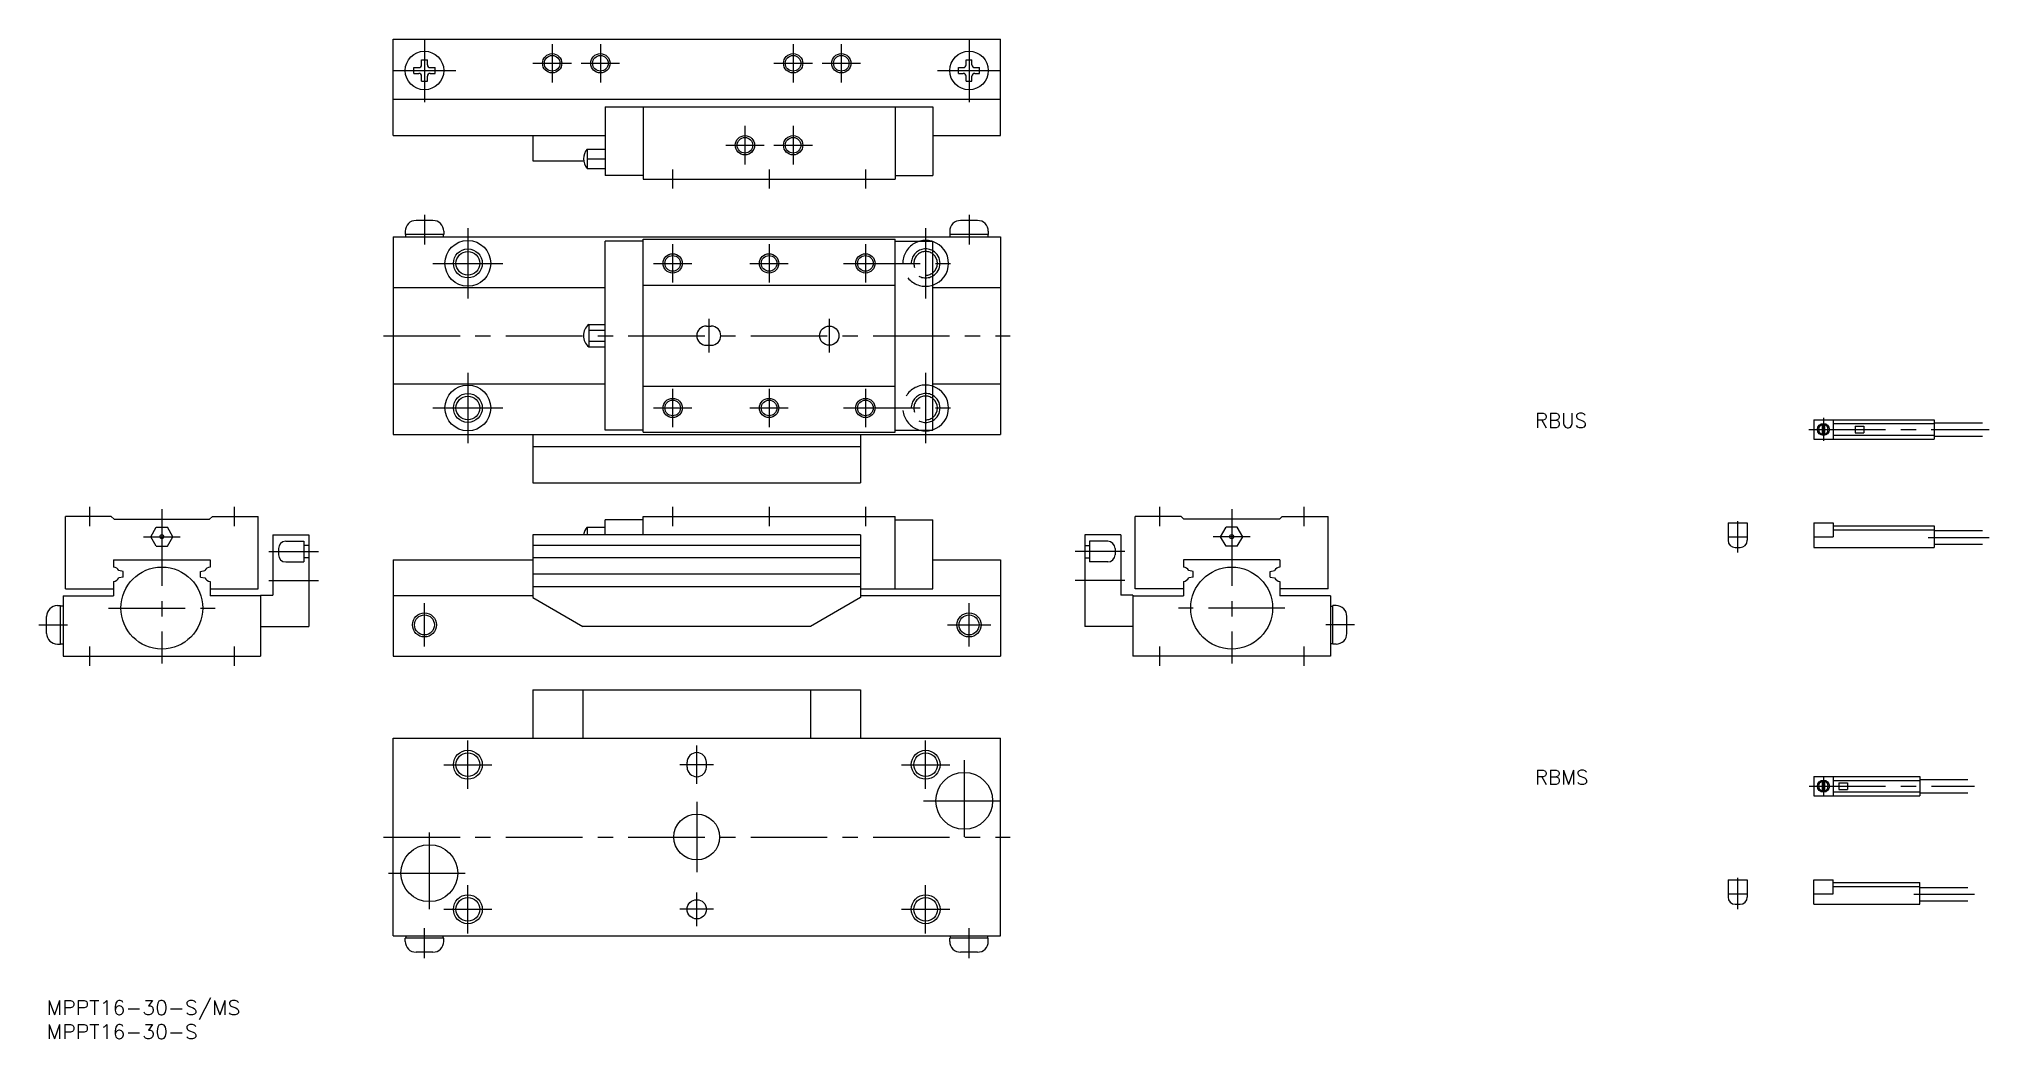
# Model space of a CAD drawing. Extents: x -2 to 403, y -8 to 199.
import ezdxf

# ---------------------------------------------------------------- set-up
doc = ezdxf.new("R2010")
doc.units = 0
doc.header["$LTSCALE"] = 0.5
doc.linetypes.add('CENTER', pattern=[50.8, 31.75, -6.35, 6.35, -6.35])
doc.linetypes.add('DASHED', pattern=[19.05, 12.7, -6.35])
for name, color, linetype in [('MSM_CENTER', 1, 'CENTER'), ('MSM_CONTINUOUS', 7, 'CONTINUOUS'), ('MSM_DASHED', 4, 'DASHED'), ('MSM_NARROW', 5, 'CONTINUOUS'), ('MSM_PART_NUMBER', 7, 'CONTINUOUS')]:
    doc.layers.add(name, color=color, linetype=linetype)
doc.styles.get("Standard").update_dxf_attribs({"font": 'txt.shx', "height": 3, "bigfont": 'bigfont.shx'})

# ---------------------------------------------------------------- blocks, each defined once
blk = doc.blocks.new('*U3')
at = {"layer": 'MSM_PART_NUMBER', "width": 1.042}
blk.add_text('MPPT16-30-S/MS', height=3, dxfattribs=at).set_placement((0, -3))
blk = doc.blocks.new('*U4')
at = {"layer": 'MSM_PART_NUMBER', "width": 1.042}
blk.add_text('MPPT16-30-S', height=3, dxfattribs=at).set_placement((0, -8))
blk = doc.blocks.new('*U6')
at = {"layer": 'MSM_PART_NUMBER'}
blk.add_text('RBMS', height=3, dxfattribs=at).set_placement((308.848708, 44.797723))
blk = doc.blocks.new('*U7')
at = {"layer": 'MSM_PART_NUMBER'}
blk.add_text('RBUS', height=3, dxfattribs=at).set_placement((308.848708, 118.804394))

msp = doc.modelspace()

# ---------------------------------------------------------------- linework, layer by layer
at = {"layer": 'MSM_CENTER'}
for p, q in [((78.4, 199.44), (78.4, 186.36)), ((104.9, 198.4), (104.9, 190.4)), ((114.9, 198.4), (114.9, 190.4)), ((154.9, 198.4), (154.9, 190.4)), ((164.9, 198.4), (164.9, 190.4)), ((191.4, 199.44), (191.4, 186.36)), ((100.9, 194.4), (108.9, 194.4)), ((110.9, 194.4), (118.9, 194.4)), ((150.9, 194.4), (158.9, 194.4)), ((160.9, 194.4), (168.9, 194.4)), ((71.86, 192.9), (84.94, 192.9)), ((184.86, 192.9), (197.94, 192.9)), ((144.9, 181.4), (144.9, 173.4)), ((154.9, 181.4), (154.9, 173.4)), ((140.9, 177.4), (148.9, 177.4)), ((150.9, 177.4), (158.9, 177.4)), ((129.9, 172.4), (129.9, 168.4)), ((149.9, 172.4), (149.9, 168.4)), ((169.9, 172.4), (169.9, 168.4)), ((78.4, 163), (78.4, 156.79)), ((78.4, 163), (78.4, 156.79)), ((191.4, 163), (191.4, 156.79)), ((191.4, 163), (191.4, 156.79)), ((87.4, 160.19), (87.4, 145.61)), ((182.4, 160.19), (182.4, 145.61)), ((129.9, 156.9), (129.9, 148.9)), ((149.9, 156.9), (149.9, 148.9)), ((169.9, 156.9), (169.9, 148.9)), ((80.11, 152.9), (94.69, 152.9)), ((125.9, 152.9), (133.9, 152.9)), ((145.9, 152.9), (153.9, 152.9)), ((165.36, 152.9), (189.69, 152.9)), ((69.9, 137.9), (199.9, 137.9)), ((137.4, 141.4), (137.4, 134.4)), ((162.4, 141.4), (162.4, 134.4)), ((87.4, 130.19), (87.4, 115.61)), ((182.4, 130.19), (182.4, 115.61)), ((129.9, 126.9), (129.9, 118.9)), ((149.9, 126.9), (149.9, 118.9)), ((169.9, 126.9), (169.9, 118.9)), ((80.11, 122.9), (94.69, 122.9)), ((125.9, 122.9), (133.9, 122.9)), ((145.9, 122.9), (153.9, 122.9)), ((165.36, 122.9), (189.69, 122.9)), ((365.68, 118.45), (403.05, 118.45)), ((368.68, 120.85), (368.68, 116.05)), ((8.9, 102.4), (8.9, 98.4)), ((23.9, 101.9), (23.9, 69.9)), ((38.9, 102.4), (38.9, 98.4)), ((129.9, 102.4), (129.9, 98.4)), ((149.9, 102.4), (149.9, 98.4)), ((169.9, 102.4), (169.9, 98.4)), ((230.9, 102.4), (230.9, 98.4)), ((245.9, 101.9), (245.9, 69.9)), ((260.9, 102.4), (260.9, 98.4)), ((350.89, 99.45), (350.89, 92.95)), ((20.09, 96.2), (27.71, 96.2)), ((46.1, 93.1), (56.4, 93.1)), ((223.7, 93.1), (213.4, 93.1)), ((249.71, 96.2), (242.09, 96.2)), ((390.45, 96.05), (403.05, 96.05)), ((46.1, 87.1), (56.4, 87.1)), ((223.7, 87.1), (213.4, 87.1)), ((12.86, 81.4), (34.94, 81.4)), ((78.4, 73.4), (78.4, 82.4)), ((191.4, 73.4), (191.4, 82.4)), ((256.94, 81.4), (234.86, 81.4)), ((-1.59, 77.9), (4.36, 77.9)), ((186.9, 77.9), (195.9, 77.9)), ((271.39, 77.9), (265.44, 77.9)), ((8.9, 73.4), (8.9, 69.4)), ((38.9, 73.4), (38.9, 69.4)), ((230.9, 73.4), (230.9, 69.4)), ((260.9, 73.4), (260.9, 69.4)), ((87.4, 43.9), (87.4, 53.9)), ((134.9, 44.9), (134.9, 52.9)), ((182.4, 43.9), (182.4, 53.9)), ((82.4, 48.9), (92.4, 48.9)), ((138.4, 48.9), (131.4, 48.9)), ((177.4, 48.9), (187.4, 48.9)), ((190.4, 49.84), (190.4, 32.96)), ((368.68, 46.44), (368.68, 42.44)), ((134.9, 41.19), (134.9, 26.61)), ((181.96, 41.4), (198.84, 41.4)), ((365.71, 44.44), (400.05, 44.44)), ((69.9, 33.9), (199.9, 33.9)), ((79.4, 34.84), (79.4, 17.96)), ((70.96, 26.4), (87.84, 26.4)), ((350.89, 25.44), (350.89, 18.94)), ((87.4, 13.9), (87.4, 23.9)), ((134.9, 15.4), (134.9, 22.4)), ((182.4, 13.9), (182.4, 23.9)), ((387.45, 22.04), (400.05, 22.04)), ((82.4, 18.9), (92.4, 18.9)), ((138.4, 18.9), (131.4, 18.9)), ((177.4, 18.9), (187.4, 18.9)), ((78.4, 8.8), (78.4, 15.01)), ((191.4, 8.8), (191.4, 15.01))]:
    msp.add_line(p, q, dxfattribs=at)
at = {"layer": 'MSM_CONTINUOUS'}
for p, q in [((71.9, 179.4), (71.9, 199.4)), ((71.9, 199.4), (197.9, 199.4)), ((197.9, 179.4), (197.9, 199.4)), ((77.8, 195.1), (79, 195.1)), ((77.8, 194.1), (77.8, 195.1)), ((79, 194.1), (79, 195.1)), ((190.8, 195.1), (192, 195.1)), ((190.8, 194.1), (190.8, 195.1)), ((192, 194.1), (192, 195.1)), ((76.2, 192.3), (76.2, 193.5)), ((76.2, 193.5), (77.2, 193.5)), ((76.2, 192.3), (77.2, 192.3)), ((77.8, 190.7), (77.8, 191.7)), ((77.8, 190.7), (79, 190.7)), ((79, 190.7), (79, 191.7)), ((79.6, 193.5), (80.6, 193.5)), ((79.6, 192.3), (80.6, 192.3)), ((80.6, 192.3), (80.6, 193.5)), ((189.2, 192.3), (189.2, 193.5)), ((189.2, 193.5), (190.2, 193.5)), ((189.2, 192.3), (190.2, 192.3)), ((190.8, 190.7), (190.8, 191.7)), ((190.8, 190.7), (192, 190.7)), ((192, 190.7), (192, 191.7)), ((192.6, 193.5), (193.6, 193.5)), ((192.6, 192.3), (193.6, 192.3)), ((193.6, 192.3), (193.6, 193.5)), ((197.9, 186.9), (71.9, 186.9)), ((115.9, 185.4), (115.9, 171.1)), ((115.9, 185.4), (183.9, 185.4)), ((123.75, 185.4), (123.75, 170.4)), ((176.05, 185.4), (176.05, 170.4)), ((183.9, 185.4), (183.9, 171.1)), ((71.9, 179.4), (115.9, 179.4)), ((100.9, 179.4), (100.9, 174.2)), ((183.9, 179.4), (197.9, 179.4)), ((100.9, 174.2), (111.43, 174.2)), ((112.16, 176.6), (115.9, 176.6)), ((112.16, 176.6), (112.16, 172.6)), ((112.16, 174.6), (115.9, 174.6)), ((112.16, 172.6), (115.9, 172.6)), ((123.75, 171.1), (115.9, 171.1)), ((123.75, 170.4), (176.05, 170.4)), ((176.05, 171.1), (183.9, 171.1)), ((71.9, 158.4), (71.9, 117.4)), ((71.9, 158.4), (197.9, 158.4)), ((74.4, 159.55), (74.4, 158.9)), ((82.4, 158.9), (74.4, 158.9)), ((74.5, 158.4), (74.5, 158.9)), ((80.15, 161.8), (76.65, 161.8)), ((82.3, 158.9), (82.3, 158.4)), ((82.4, 159.55), (82.4, 158.9)), ((123.75, 117.9), (123.75, 157.9)), ((123.75, 157.9), (176.05, 157.9)), ((176.05, 117.9), (176.05, 157.9)), ((187.4, 159.55), (187.4, 158.9)), ((195.4, 158.9), (187.4, 158.9)), ((187.5, 158.4), (187.5, 158.9)), ((193.15, 161.8), (189.65, 161.8)), ((195.3, 158.9), (195.3, 158.4)), ((195.4, 159.55), (195.4, 158.9)), ((197.9, 158.4), (197.9, 117.4)), ((123.75, 157.5), (115.9, 157.5)), ((115.9, 118.3), (115.9, 157.5)), ((176.05, 157.5), (183.9, 157.5)), ((183.9, 118.3), (183.9, 157.5)), ((71.9, 147.9), (115.9, 147.9)), ((123.75, 148.4), (176.05, 148.4)), ((183.9, 147.9), (197.9, 147.9)), ((112.49, 140.21), (112.49, 135.59)), ((112.49, 140.21), (115.9, 140.21)), ((112.49, 139.05), (115.9, 139.05)), ((136.9, 139.9), (137.9, 139.9)), ((112.49, 136.75), (115.9, 136.75)), ((112.49, 135.59), (115.9, 135.59)), ((136.9, 135.9), (137.9, 135.9)), ((71.9, 127.9), (115.9, 127.9)), ((123.75, 127.4), (176.05, 127.4)), ((183.9, 127.9), (197.9, 127.9)), ((71.9, 117.4), (197.9, 117.4)), ((100.9, 117.4), (100.9, 107.4)), ((123.75, 118.3), (115.9, 118.3)), ((123.75, 117.9), (176.05, 117.9)), ((168.9, 117.4), (168.9, 107.4)), ((176.05, 118.3), (183.9, 118.3)), ((366.68, 120.45), (366.68, 116.45)), ((366.68, 120.45), (391.68, 120.45)), ((368.43, 119.68), (368.43, 117.23)), ((368.93, 119.68), (368.93, 117.23)), ((370.68, 120.45), (370.68, 116.45)), ((370.68, 119.65), (391.68, 119.65)), ((375.28, 119.15), (375.28, 117.75)), ((375.28, 119.15), (377.08, 119.15)), ((375.28, 117.75), (377.08, 117.75)), ((377.08, 119.15), (377.08, 117.75)), ((391.68, 120.45), (391.68, 116.45)), ((391.68, 119.85), (401.68, 119.85)), ((100.9, 114.9), (168.9, 114.9)), ((146.65, 117.3), (146.65, 117.27)), ((366.68, 116.45), (391.68, 116.45)), ((370.68, 117.25), (391.68, 117.25)), ((391.68, 117.05), (401.68, 117.05)), ((100.9, 107.4), (168.9, 107.4)), ((3.9, 85.4), (3.9, 100.4)), ((13.4, 100.4), (3.9, 100.4)), ((13.4, 100.4), (14, 99.8)), ((14, 99.8), (33.8, 99.8)), ((21.59, 96.2), (22.75, 98.2)), ((22.75, 98.2), (25.05, 98.2)), ((26.21, 96.2), (25.05, 98.2)), ((34.4, 100.4), (33.8, 99.8)), ((34.4, 100.4), (43.9, 100.4)), ((43.9, 85.4), (43.9, 100.4)), ((112.16, 98.2), (112.16, 96.6)), ((112.16, 98.2), (115.9, 98.2)), ((115.9, 96.6), (115.9, 99.7)), ((123.75, 99.7), (115.9, 99.7)), ((123.75, 96.6), (123.75, 100.4)), ((123.75, 100.4), (176.05, 100.4)), ((176.05, 85.4), (176.05, 100.4)), ((176.05, 99.7), (183.9, 99.7)), ((183.9, 85.4), (183.9, 99.7)), ((225.9, 85.4), (225.9, 100.4)), ((235.4, 100.4), (225.9, 100.4)), ((235.4, 100.4), (236, 99.8)), ((255.8, 99.8), (236, 99.8)), ((243.59, 96.2), (244.75, 98.2)), ((247.05, 98.2), (244.75, 98.2)), ((248.21, 96.2), (247.05, 98.2)), ((256.4, 100.4), (255.8, 99.8)), ((256.4, 100.4), (265.9, 100.4)), ((265.9, 85.4), (265.9, 100.4)), ((348.89, 99.05), (348.89, 95.45)), ((348.89, 99.05), (352.89, 99.05)), ((352.89, 99.05), (352.89, 95.45)), ((366.68, 99.05), (366.68, 93.95)), ((366.68, 99.05), (370.68, 99.05)), ((370.68, 99.05), (370.68, 96.15)), ((370.68, 98.45), (391.68, 98.45)), ((370.68, 97.65), (391.68, 97.65)), ((391.68, 98.45), (391.68, 93.95)), ((391.68, 97.45), (401.68, 97.45)), ((22.75, 94.2), (21.59, 96.2)), ((22.75, 94.2), (25.05, 94.2)), ((25.05, 94.2), (26.21, 96.2)), ((46.9, 96.6), (46.9, 84.1)), ((46.9, 96.6), (54.4, 96.6)), ((48.1, 93.75), (48.1, 92.45)), ((49.6, 95.25), (53.4, 95.25)), ((53.4, 95.25), (53.4, 90.95)), ((54.4, 94.4), (53.4, 94.4)), ((54.4, 96.6), (54.4, 77.6)), ((100.9, 96.6), (100.9, 83.6)), ((168.9, 96.6), (100.9, 96.6)), ((168.9, 94.4), (100.9, 94.4)), ((168.9, 96.6), (168.9, 83.6)), ((222.9, 96.6), (215.4, 96.6)), ((215.4, 96.6), (215.4, 77.6)), ((215.4, 94.4), (216.4, 94.4)), ((220.2, 95.25), (216.4, 95.25)), ((216.4, 95.25), (216.4, 90.95)), ((221.7, 93.75), (221.7, 92.45)), ((222.9, 96.6), (222.9, 84.1)), ((244.75, 94.2), (243.59, 96.2)), ((247.05, 94.2), (244.75, 94.2)), ((247.05, 94.2), (248.21, 96.2)), ((348.89, 96.15), (352.89, 96.15)), ((350.39, 93.95), (351.39, 93.95)), ((366.68, 96.15), (370.68, 96.15)), ((366.68, 93.95), (391.68, 93.95)), ((391.68, 94.65), (401.68, 94.65)), ((13.9, 91.4), (13.9, 89.89)), ((13.9, 91.4), (33.9, 91.4)), ((15.9, 89), (14.99, 89.16)), ((31.9, 89), (32.81, 89.16)), ((33.9, 91.4), (33.9, 89.89)), ((49.6, 90.95), (53.4, 90.95)), ((54.4, 91.8), (53.4, 91.8)), ((71.9, 91.4), (100.9, 91.4)), ((71.9, 91.4), (71.9, 71.4)), ((168.9, 91.8), (100.9, 91.8)), ((183.9, 91.4), (197.9, 91.4)), ((197.9, 91.4), (197.9, 71.4)), ((215.4, 91.8), (216.4, 91.8)), ((220.2, 90.95), (216.4, 90.95)), ((235.9, 91.4), (235.9, 89.89)), ((255.9, 91.4), (235.9, 91.4)), ((237.9, 89), (236.99, 89.16)), ((253.9, 89), (254.81, 89.16)), ((255.9, 91.4), (255.9, 89.89)), ((3.9, 85.4), (13.9, 85.4)), ((13.9, 86.91), (13.9, 83.9)), ((15.9, 87.8), (14.99, 87.64)), ((15.9, 87.8), (15.9, 89)), ((31.9, 87.8), (31.9, 89)), ((31.9, 87.8), (32.81, 87.64)), ((33.9, 86.91), (33.9, 83.9)), ((33.9, 85.4), (43.9, 85.4)), ((168.9, 88.4), (100.9, 88.4)), ((168.9, 85.8), (100.9, 85.8)), ((168.9, 85.4), (183.9, 85.4)), ((235.9, 85.4), (225.9, 85.4)), ((235.9, 86.91), (235.9, 83.9)), ((237.9, 87.8), (236.99, 87.64)), ((237.9, 87.8), (237.9, 89)), ((253.9, 87.8), (253.9, 89)), ((253.9, 87.8), (254.81, 87.64)), ((255.9, 86.91), (255.9, 83.9)), ((265.9, 85.4), (255.9, 85.4)), ((2.25, 81.9), (2.9, 81.9)), ((2.9, 73.9), (2.9, 81.9)), ((3.4, 81.8), (2.9, 81.8)), ((3.4, 83.9), (13.9, 83.9)), ((3.4, 83.9), (3.4, 71.4)), ((44.4, 83.9), (33.9, 83.9)), ((44.4, 84.1), (46.9, 84.1)), ((44.4, 84.1), (44.4, 71.4)), ((100.9, 83.9), (71.9, 83.9)), ((100.9, 83.6), (111.29, 77.6)), ((168.9, 83.6), (158.51, 77.6)), ((197.9, 83.9), (168.9, 83.9)), ((225.4, 84.1), (222.9, 84.1)), ((225.4, 84.1), (225.4, 71.4)), ((225.4, 83.9), (235.9, 83.9)), ((266.4, 83.9), (255.9, 83.9)), ((266.4, 83.9), (266.4, 71.4)), ((266.4, 81.8), (266.9, 81.8)), ((267.55, 81.9), (266.9, 81.9)), ((266.9, 73.9), (266.9, 81.9)), ((0, 76.15), (0, 79.65)), ((44.4, 77.6), (54.4, 77.6)), ((158.51, 77.6), (111.29, 77.6)), ((225.4, 77.6), (215.4, 77.6)), ((269.8, 76.15), (269.8, 79.65)), ((2.25, 73.9), (2.9, 73.9)), ((2.9, 74), (3.4, 74)), ((266.9, 74), (266.4, 74)), ((267.55, 73.9), (266.9, 73.9)), ((3.4, 71.4), (44.4, 71.4)), ((71.9, 71.4), (197.9, 71.4)), ((266.4, 71.4), (225.4, 71.4)), ((100.9, 64.4), (100.9, 54.4)), ((100.9, 64.4), (168.9, 64.4)), ((111.29, 64.4), (111.29, 54.4)), ((158.51, 64.4), (158.51, 54.4)), ((168.9, 64.4), (168.9, 54.4)), ((71.9, 13.4), (71.9, 54.4)), ((71.9, 54.4), (197.9, 54.4)), ((197.9, 13.4), (197.9, 54.4)), ((132.9, 48.4), (132.9, 49.4)), ((136.9, 48.4), (136.9, 49.4)), ((366.68, 46.44), (366.68, 42.44)), ((366.68, 46.44), (388.68, 46.44)), ((368.43, 45.67), (368.43, 43.22)), ((368.93, 45.67), (368.93, 43.22)), ((370.68, 46.44), (370.68, 42.44)), ((370.68, 45.64), (388.68, 45.64)), ((371.88, 45.14), (371.88, 43.74)), ((371.88, 45.14), (373.68, 45.14)), ((373.68, 45.14), (373.68, 43.74)), ((388.68, 46.44), (388.68, 42.44)), ((388.68, 45.84), (398.68, 45.84)), ((366.68, 42.44), (388.68, 42.44)), ((370.68, 43.24), (388.68, 43.24)), ((371.88, 43.74), (373.68, 43.74)), ((388.68, 43.04), (398.68, 43.04)), ((348.89, 25.04), (348.89, 21.44)), ((348.89, 25.04), (352.89, 25.04)), ((352.89, 25.04), (352.89, 21.44)), ((366.68, 19.94), (366.68, 25.04)), ((366.68, 25.04), (370.68, 25.04)), ((370.68, 22.14), (370.68, 25.04)), ((370.68, 24.44), (388.68, 24.44)), ((388.68, 19.94), (388.68, 24.44)), ((348.89, 22.14), (352.89, 22.14)), ((366.68, 22.14), (370.68, 22.14)), ((370.68, 23.64), (388.68, 23.64)), ((388.68, 23.44), (398.68, 23.44)), ((388.68, 20.64), (398.68, 20.64)), ((350.39, 19.94), (351.39, 19.94)), ((366.68, 19.94), (388.68, 19.94)), ((71.9, 13.4), (197.9, 13.4)), ((82.4, 12.9), (74.4, 12.9)), ((74.4, 12.25), (74.4, 12.9)), ((74.5, 13.4), (74.5, 12.9)), ((82.3, 12.9), (82.3, 13.4)), ((82.4, 12.25), (82.4, 12.9)), ((195.4, 12.9), (187.4, 12.9)), ((187.4, 12.25), (187.4, 12.9)), ((187.5, 13.4), (187.5, 12.9)), ((195.3, 12.9), (195.3, 13.4)), ((195.4, 12.25), (195.4, 12.9)), ((80.15, 10), (76.65, 10)), ((193.15, 10), (189.65, 10))]:
    msp.add_line(p, q, dxfattribs=at)
for centre, radius in [((78.4, 192.9), 4), ((104.9, 194.4), 1.62), ((114.9, 194.4), 1.62), ((154.9, 194.4), 1.62), ((164.9, 194.4), 1.62), ((191.4, 192.9), 4), ((144.9, 177.4), 1.62), ((154.9, 177.4), 1.62), ((87.4, 152.9), 4.75), ((87.4, 152.9), 2.46), ((129.9, 152.9), 1.62), ((149.9, 152.9), 1.62), ((169.9, 152.9), 1.62), ((162.4, 137.9), 2), ((87.4, 122.9), 4.75), ((87.4, 122.9), 2.46), ((129.9, 122.9), 1.62), ((149.9, 122.9), 1.62), ((169.9, 122.9), 1.62), ((368.68, 118.45), 1.25), ((23.9, 96.2), 0.4), ((245.9, 96.2), 0.4), ((23.9, 81.4), 8.5), ((245.9, 81.4), 8.5), ((78.4, 77.9), 2.07), ((191.4, 77.9), 2.07), ((87.4, 48.9), 2.46), ((182.4, 48.9), 2.46), ((190.4, 41.4), 5.9), ((368.68, 44.44), 1.25), ((134.9, 33.9), 4.75), ((79.4, 26.4), 5.9), ((87.4, 18.9), 2.46), ((134.9, 18.9), 2), ((182.4, 18.9), 2.46)]:
    msp.add_circle(centre, radius, dxfattribs=at)
for centre, radius, start, end in [((77.2, 194.1), 0.6, 270, 0), ((77.2, 191.7), 0.6, 0, 90), ((79.6, 194.1), 0.6, 180, 270), ((79.6, 191.7), 0.6, 90, 180), ((190.2, 194.1), 0.6, 270, 0), ((190.2, 191.7), 0.6, 0, 90), ((192.6, 194.1), 0.6, 180, 270), ((192.6, 191.7), 0.6, 90, 180), ((114.4, 174.6), 3, 138.1897, 221.8103), ((76.65, 159.55), 2.25, 90, 180), ((80.15, 159.55), 2.25, 0, 90), ((189.65, 159.55), 2.25, 90, 180), ((193.15, 159.55), 2.25, 0, 90), ((182.4, 152.9), 4.75, 75.5646, 104.4354), ((182.4, 152.9), 4.75, 288.4084, 71.5916), ((182.4, 152.9), 2.46, 307.5987, 52.4013), ((114.4, 137.9), 3, 129.664, 230.336), ((136.9, 137.9), 2, 90, 270), ((137.9, 137.9), 2, 270, 90), ((182.4, 122.9), 4.75, 288.4084, 71.5916), ((182.4, 122.9), 2.46, 307.5987, 52.4013), ((182.4, 122.9), 4.75, 255.5626, 284.4374), ((368.68, 118.45), 1, 104.4775, 255.5225), ((368.68, 118.45), 1, 284.4775, 75.5225), ((114.4, 96.2), 3, 138.1897, 172.3377), ((49.6, 93.75), 1.5, 90, 180), ((220.2, 93.75), 1.5, 360, 90), ((350.39, 95.45), 1.5, 180, 270), ((351.39, 95.45), 1.5, 270, 0), ((13.7, 88.4), 1.5, 30.4364, 82.3373), ((34.1, 88.4), 1.5, 97.6616, 149.5624), ((49.6, 92.45), 1.5, 180, 270), ((220.2, 92.45), 1.5, 270, 360), ((235.7, 88.4), 1.5, 30.4377, 82.3384), ((256.1, 88.4), 1.5, 97.6627, 149.5636), ((13.7, 88.4), 1.5, 277.6609, 329.5615), ((34.1, 88.4), 1.5, 210.4356, 262.3361), ((235.7, 88.4), 1.5, 277.6639, 329.5644), ((256.1, 88.4), 1.5, 210.4385, 262.3391), ((2.25, 79.65), 2.25, 90, 180), ((267.55, 79.65), 2.25, 360, 90), ((2.25, 76.15), 2.25, 180, 270), ((267.55, 76.15), 2.25, 270, 0), ((134.9, 49.4), 2, 0, 180), ((134.9, 48.4), 2, 180, 0), ((368.68, 44.44), 1, 104.4775, 255.5225), ((368.68, 44.44), 1, 284.4775, 75.5225), ((350.39, 21.44), 1.5, 180, 270), ((351.39, 21.44), 1.5, 270, 0), ((76.65, 12.25), 2.25, 180, 270), ((80.15, 12.25), 2.25, 270, 360), ((189.65, 12.25), 2.25, 180, 270), ((193.15, 12.25), 2.25, 270, 360)]:
    msp.add_arc(centre, radius, start, end, dxfattribs=at)
at = {"layer": 'MSM_DASHED'}
for centre, radius, start, end in [((182.4, 152.9), 4.75, 104.4369, 288.4084), ((182.4, 152.9), 3, 60.0001, 299.9999), ((182.4, 152.9), 2.46, 52.4013, 307.5987), ((182.4, 152.9), 4.75, 71.5916, 75.5646), ((182.4, 122.9), 4.75, 71.5916, 255.5631), ((182.4, 122.9), 3, 60.0001, 299.9999), ((182.4, 122.9), 2.46, 52.4013, 307.5987), ((182.4, 122.9), 4.75, 284.4369, 288.4084)]:
    msp.add_arc(centre, radius, start, end, dxfattribs=at)
at = {"layer": 'MSM_NARROW'}
for centre, radius in [((104.9, 194.4), 2), ((114.9, 194.4), 2), ((154.9, 194.4), 2), ((164.9, 194.4), 2), ((144.9, 177.4), 2), ((154.9, 177.4), 2), ((87.4, 152.9), 3), ((129.9, 152.9), 2), ((149.9, 152.9), 2), ((169.9, 152.9), 2), ((87.4, 122.9), 3), ((129.9, 122.9), 2), ((149.9, 122.9), 2), ((169.9, 122.9), 2), ((78.4, 77.9), 2.5), ((191.4, 77.9), 2.5), ((87.4, 48.9), 3), ((182.4, 48.9), 3), ((87.4, 18.9), 3), ((182.4, 18.9), 3)]:
    msp.add_circle(centre, radius, dxfattribs=at)
for centre in [(182.4, 152.9), (182.4, 122.9)]:
    msp.add_arc(centre, 3, 299.9999, 60.0001, dxfattribs=at)

# ---------------------------------------------------------------- block references
at = {"layer": 'MSM_CONTINUOUS'}
for name in ['*U7', '*U6', '*U3', '*U4']:
    msp.add_blockref(name, (0, 0), dxfattribs=at)

doc.saveas('drawing.dxf')
